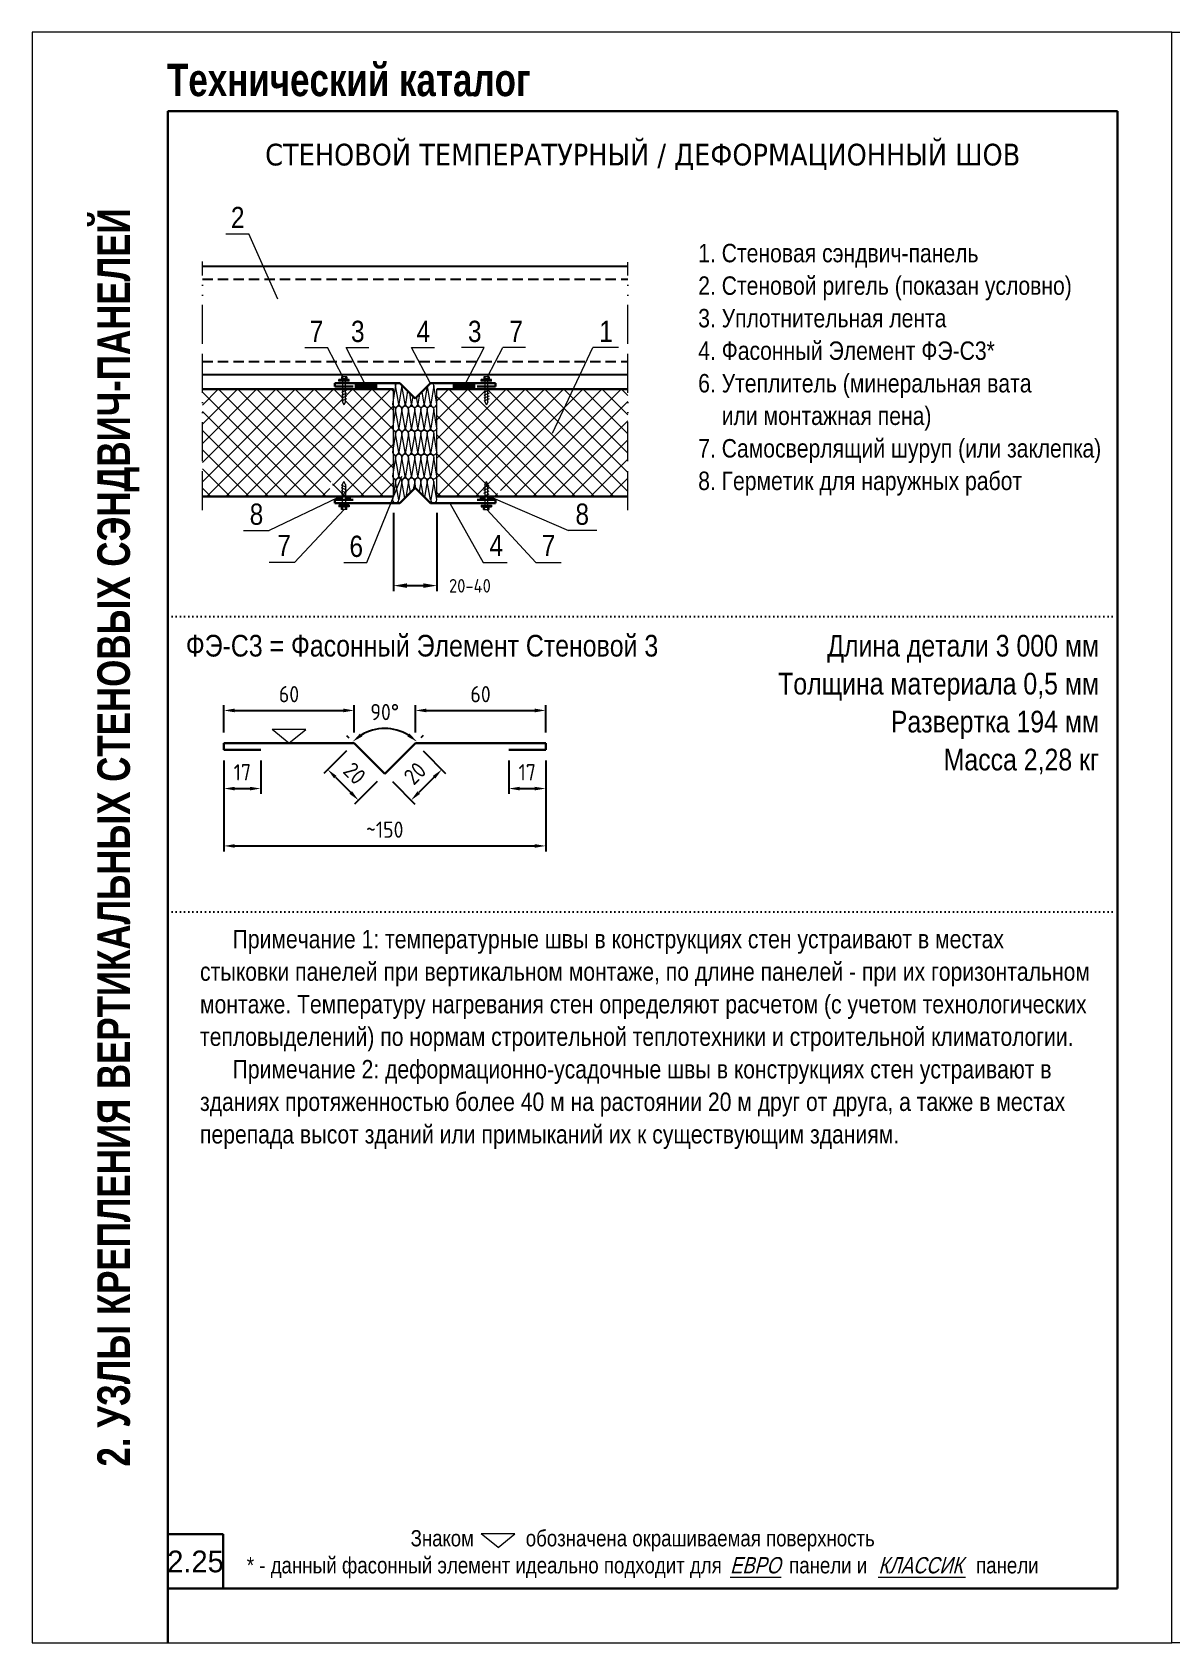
# Model space of a CAD drawing. Extents: x 5821 to 16321, y -13531 to 5774.
# Drawn here: x 10021 to 11071, y -166 to 1319 of the extents above; entities that cross this region are included whole.
import ezdxf
from ezdxf.enums import TextEntityAlignment as Align

# ---------------------------------------------------------------- set-up
doc = ezdxf.new("R2010")
doc.units = 0
doc.header["$LTSCALE"] = 3
for name, pattern in [('ACAD_ISO13W100', [36, 12, -3, 12, -3, 0, -3, 0, -3]), ('DOT2', [0.125, 0, -0.125]), ('HIDDEN2', [4.7625, 3.175, -1.5875])]:
    doc.linetypes.add(name, pattern=pattern)
doc.layers.get('0').update_dxf_attribs({"linetype": 'CONTINUOUS', "lineweight": 30})
doc.layers.get('DEFPOINTS').update_dxf_attribs({"linetype": 'CONTINUOUS'})
for name, color, linetype, lineweight in [('Logo', 1, 'CONTINUOUS', 9), ('new_fill', 8, 'CONTINUOUS', 13), ('RAZMER', 7, 'CONTINUOUS', 9), ('Нащельники', 1, 'CONTINUOUS', 30), ('Саморезы', 7, 'CONTINUOUS', 13)]:
    doc.layers.add(name, color=color, linetype=linetype, lineweight=lineweight)
doc.layers.add('Punktir', color=7, linetype='CONTINUOUS')
doc.layers.add('Прогон', color=7, linetype='CONTINUOUS')
doc.styles.add('LOGO', font='HATTEN.TTF')
doc.styles.add('ROMANS', font='romans.shx', dxfattribs={"width": 0.85})
doc.styles.get("Standard").update_dxf_attribs({"font": 'TAHOMA.TTF'})
doc.styles.add('style1', font='ARIALN.TTF')
doc.styles.add('style2', font='impact.TTF')
doc.styles.add('курсив', font='ARIAL.TTF', dxfattribs={"width": 0.8, "oblique": 15})
doc.dimstyles.new('2.5', dxfattribs={"dimscale": 5, "dimtxt": 3, "dimasz": 2, "dimexe": 1, "dimexo": 2, "dimgap": 0, "dimtad": 0, "dimdec": 0, "dimlfac": 0.5, "dimzin": 9, "dimdsep": 46, "dimtxsty": 'ROMANS', "dimcen": -3, "dimdle": 1, "dimclrd": 256, "dimclre": 256, "dimclrt": 256, "dimadec": 0, "dimazin": 0, "dimtfac": 1, "dimtdec": 0, "dimtofl": 0, "dimtmove": 2, "dimatfit": 3, "dimfxl": 0, "dimtvp": 1, "dimtolj": 1, "dimtzin": 9, "dimarcsym": 0})
doc.dimstyles.new('5', dxfattribs={"dimscale": 5, "dimtxt": 3, "dimasz": 2.5, "dimexe": 1, "dimexo": 3, "dimgap": 0, "dimtad": 0, "dimdec": 0, "dimzin": 9, "dimdsep": 46, "dimtxsty": 'ROMANS', "dimblk2": 'OBLIQUE', "dimcen": -3, "dimdle": 1.5, "dimclrd": 256, "dimclre": 256, "dimclrt": 256, "dimadec": 0, "dimazin": 0, "dimtfac": 1, "dimtdec": 0, "dimtofl": 0, "dimtmove": 2, "dimatfit": 3, "dimfxl": 0, "dimtvp": 1, "dimtolj": 1, "dimtzin": 9, "dimarcsym": 0})

# ---------------------------------------------------------------- blocks, each defined once
blk = doc.blocks.new('*D711')
at = {"layer": 'DEFPOINTS', "color": 0, "transparency": 16777216}
for p in [(10354, 890.6), (10394, 890.6), (10394, 808.5)]:
    blk.add_point(p, dxfattribs=at)
at = {"layer": 'RAZMER', "lineweight": -2, "transparency": 16777216}
for p, q in [((10354, 875.6), (10354, 803.5)), ((10394, 875.6), (10394, 803.5)), ((10366.5, 808.5), (10381.5, 808.5))]:
    blk.add_line(p, q, dxfattribs=at)
at = {"layer": 'RAZMER', "transparency": 16777216}
for points in [[(10366.5, 810.6), (10366.5, 806.4), (10354, 808.5)], [(10381.5, 810.6), (10381.5, 806.4), (10394, 808.5)]]:
    blk.add_solid(points, dxfattribs=at)
at = {"layer": 'RAZMER', "transparency": 16777216, "insert": (10424.4, 808.3), "char_height": 12.5, "attachment_point": 5, "style": 'ROMANS'}
blk.add_mtext('\\A1;{\\Fromans.shx|c204;20-}40', dxfattribs=at)
blk = doc.blocks.new('_OBLIQUE')
at = {"color": 0, "linetype": 'ByBlock'}
blk.add_line((-0.5, -0.5), (0.5, 0.5), dxfattribs=at)
blk = doc.blocks.new('саморез1')
at = {"layer": 'new_fill'}
blk.add_hatch(color=254, dxfattribs=at).paths.add_polyline_path([(-1.2, -4.8), (0, -4.8), (0, 4.8), (-1.2, 4.8)])
at = {"layer": 'Саморезы', "ltscale": 150}
for p, q in [((-3.9, 2.6), (-1.5, 2.6)), ((-3.9, 2.6), (-3.9, -2.4)), ((-2.9, 1.7), (-1.5, 1.7)), ((-1.9, 2.6), (-1.9, -2.4)), ((0, 4.8), (-1.5, 4.8)), ((-1.5, 4.8), (-1.5, -4.8)), ((-1.2, 4.8), (-1.2, -4.8)), ((0, 4.8), (0, -4.8)), ((19.2, 1.4), (0, 1.4)), ((8.4, 2.4), (10.5, -2.4)), ((11.1, 2.4), (13.2, -2.4)), ((13.8, 2.4), (15.9, -2.4)), ((16.4, 2.4), (18.5, -2.4)), ((19.2, 1.4), (21.8, 0)), ((19.2, -1.4), (21.8, 0)), ((-3.9, -2.4), (-1.5, -2.4)), ((-2.9, -1.4), (-1.5, -1.4)), ((0, -4.8), (-1.5, -4.8)), ((0, -1.4), (19.2, -1.4))]:
    blk.add_line(p, q, dxfattribs=at)
for centre, start, end in [((-2.9, 2.7), 182.373, 269.9653), ((-2.9, 0.7), 90.0347, 177.627), ((-2.9, -0.4), 182.373, 269.9653), ((-2.9, -2.4), 90.0347, 177.627)]:
    blk.add_arc(centre, 1, start, end, dxfattribs=at)
blk = doc.blocks.new('1volna')
at = {"layer": 'new_fill'}
for p, q in [((2.7, -16.2), (-2.7, 16.2)), ((8.1, 16.2), (2.7, -16.2)), ((13.7, -16.2), (8.3, 16.2)), ((19.1, 16.2), (13.7, -16.2)), ((24.7, -16.2), (19.3, 16.2)), ((30, 16.2), (24.7, -16.2)), ((35.9, -16.2), (30.5, 16.2)), ((41.3, 16.2), (35.9, -16.2))]:
    blk.add_line(p, q, dxfattribs=at)
for centre, start, end in [((2.7, 16.2), 0, 180), ((13.7, 16.2), 0, 180), ((24.7, 16.2), 0, 180), ((35.9, 16.2), 0, 180), ((-2.9, -16.2), 180, 270), ((-2.7, -16.2), 270, 0), ((8.1, -16.2), 180, 270), ((8.3, -16.2), 270, 0), ((19.1, -16.2), 180, 270), ((19.3, -16.2), 270, 0), ((30, -16.2), 180, 270), ((30.5, -16.2), 270, 0)]:
    blk.add_arc(centre, 5.4, start, end, dxfattribs=at)
blk = doc.blocks.new('*D712')
at = {"layer": 'DEFPOINTS', "color": 0, "transparency": 16777216}
for p in [(10197.7, 657.2), (10231.7, 657.2), (10231.7, 621.4)]:
    blk.add_point(p, dxfattribs=at)
at = {"layer": 'RAZMER', "lineweight": -2, "transparency": 16777216}
for p, q in [((10197.7, 647.2), (10197.7, 616.4)), ((10231.7, 647.2), (10231.7, 616.4)), ((10207.7, 621.4), (10221.7, 621.4))]:
    blk.add_line(p, q, dxfattribs=at)
at = {"layer": 'RAZMER', "transparency": 16777216}
for points in [[(10207.7, 623), (10207.7, 619.7), (10197.7, 621.4)], [(10221.7, 623), (10221.7, 619.7), (10231.7, 621.4)]]:
    blk.add_solid(points, dxfattribs=at)
at = {"layer": 'RAZMER', "transparency": 16777216, "insert": (10214.7, 636.4), "char_height": 15, "attachment_point": 5, "style": 'ROMANS'}
blk.add_mtext('\\A1;17', dxfattribs=at)
blk = doc.blocks.new('*D713')
at = {"layer": 'DEFPOINTS', "color": 0, "transparency": 16777216}
for p in [(10356.8, 675.4), (10317.7, 663.2), (10374.2, 663.2), (10345.9, 634.9), (10345.9, 634.9)]:
    blk.add_point(p, dxfattribs=at)
at = {"layer": 'RAZMER', "lineweight": -2, "transparency": 16777216}
for p, q in [((10310.6, 670.3), (10312.7, 668.1)), ((10381.3, 670.3), (10379.1, 668.1))]:
    blk.add_line(p, q, dxfattribs=at)
blk.add_arc((10345.9, 634.9), 41.9, 58.692, 121.308, dxfattribs=at)
at = {"layer": 'RAZMER', "transparency": 16777216}
for points in [[(10325.2, 669.4), (10323.1, 672.1), (10316.3, 664.6)], [(10368.8, 672.1), (10366.7, 669.4), (10375.6, 664.6)]]:
    blk.add_solid(points, dxfattribs=at)
at = {"layer": 'RAZMER', "transparency": 16777216, "insert": (10345.9, 691.9), "char_height": 15, "attachment_point": 5, "style": 'ROMANS'}
blk.add_mtext('\\A1;90°', dxfattribs=at)
blk = doc.blocks.new('*D714')
at = {"layer": 'DEFPOINTS', "color": 0, "transparency": 16777216}
for p in [(10460.2, 657.2), (10494.2, 657.2), (10494.2, 621.4)]:
    blk.add_point(p, dxfattribs=at)
at = {"layer": 'RAZMER', "lineweight": -2, "transparency": 16777216}
for p, q in [((10460.2, 647.2), (10460.2, 616.4)), ((10494.2, 647.2), (10494.2, 616.4)), ((10470.2, 621.4), (10484.2, 621.4))]:
    blk.add_line(p, q, dxfattribs=at)
at = {"layer": 'RAZMER', "transparency": 16777216}
for points in [[(10470.2, 623), (10470.2, 619.7), (10460.2, 621.4)], [(10484.2, 623), (10484.2, 619.7), (10494.2, 621.4)]]:
    blk.add_solid(points, dxfattribs=at)
at = {"layer": 'RAZMER', "transparency": 16777216, "insert": (10477.2, 636.4), "char_height": 15, "attachment_point": 5, "style": 'ROMANS'}
blk.add_mtext('\\A1;17', dxfattribs=at)
blk = doc.blocks.new('*D715')
at = {"layer": 'DEFPOINTS', "color": 0, "transparency": 16777216}
for p in [(10494.2, 693.4), (10374.2, 663.2), (10494.2, 663.2)]:
    blk.add_point(p, dxfattribs=at)
at = {"layer": 'RAZMER', "lineweight": -2, "transparency": 16777216}
for p, q in [((10374.2, 673.2), (10374.2, 698.4)), ((10494.2, 673.2), (10494.2, 698.4)), ((10384.2, 693.4), (10484.2, 693.4))]:
    blk.add_line(p, q, dxfattribs=at)
at = {"layer": 'RAZMER', "transparency": 16777216}
for points in [[(10384.2, 695.1), (10384.2, 691.7), (10374.2, 693.4)], [(10484.2, 695.1), (10484.2, 691.7), (10494.2, 693.4)]]:
    blk.add_solid(points, dxfattribs=at)
at = {"layer": 'RAZMER', "transparency": 16777216, "insert": (10434.2, 708.4), "char_height": 15, "attachment_point": 5, "style": 'ROMANS'}
blk.add_mtext('\\A1;60', dxfattribs=at)
blk = doc.blocks.new('*D718')
at = {"layer": 'DEFPOINTS', "color": 0, "transparency": 16777216}
for p in [(10197.7, 657.2), (10494.2, 657.2), (10494.2, 568.5)]:
    blk.add_point(p, dxfattribs=at)
at = {"layer": 'RAZMER', "lineweight": -2, "transparency": 16777216}
for p, q in [((10197.7, 647.2), (10197.7, 563.5)), ((10494.2, 647.2), (10494.2, 563.5)), ((10207.7, 568.5), (10484.2, 568.5))]:
    blk.add_line(p, q, dxfattribs=at)
at = {"layer": 'RAZMER', "transparency": 16777216}
for points in [[(10207.7, 570.1), (10207.7, 566.8), (10197.7, 568.5)], [(10484.2, 570.1), (10484.2, 566.8), (10494.2, 568.5)]]:
    blk.add_solid(points, dxfattribs=at)
at = {"layer": 'RAZMER', "transparency": 16777216, "insert": (10345.9, 583.5), "char_height": 15, "attachment_point": 5, "style": 'ROMANS'}
blk.add_mtext('\\A1;~150', dxfattribs=at)
blk = doc.blocks.new('*D716')
at = {"layer": 'DEFPOINTS', "color": 0, "transparency": 16777216}
for p in [(10374.2, 663.2), (10345.9, 634.9), (10370.2, 610.6)]:
    blk.add_point(p, dxfattribs=at)
at = {"layer": 'RAZMER', "lineweight": -2, "transparency": 16777216}
for p, q in [((10381.3, 656.1), (10402, 635.4)), ((10353, 627.8), (10373.7, 607.1)), ((10391.4, 631.9), (10377.3, 617.7))]:
    blk.add_line(p, q, dxfattribs=at)
at = {"layer": 'RAZMER', "transparency": 16777216}
for points in [[(10390.2, 633), (10392.6, 630.7), (10398.5, 638.9)], [(10376.1, 618.9), (10378.5, 616.5), (10370.2, 610.6)]]:
    blk.add_solid(points, dxfattribs=at)
at = {"layer": 'RAZMER', "transparency": 16777216, "insert": (10373.7, 635.4), "char_height": 15, "attachment_point": 5, "rotation": 45, "style": 'ROMANS'}
blk.add_mtext('\\A1;20', dxfattribs=at)
blk = doc.blocks.new('*D717')
at = {"layer": 'DEFPOINTS', "color": 0, "transparency": 16777216}
for p in [(10317.7, 693.4), (10197.7, 663.2), (10317.7, 663.2)]:
    blk.add_point(p, dxfattribs=at)
at = {"layer": 'RAZMER', "lineweight": -2, "transparency": 16777216}
for p, q in [((10197.7, 673.2), (10197.7, 698.4)), ((10317.7, 673.2), (10317.7, 698.4)), ((10207.7, 693.4), (10307.7, 693.4))]:
    blk.add_line(p, q, dxfattribs=at)
at = {"layer": 'RAZMER', "transparency": 16777216}
for points in [[(10207.7, 695.1), (10207.7, 691.7), (10197.7, 693.4)], [(10307.7, 695.1), (10307.7, 691.7), (10317.7, 693.4)]]:
    blk.add_solid(points, dxfattribs=at)
at = {"layer": 'RAZMER', "transparency": 16777216, "insert": (10257.7, 708.4), "char_height": 15, "attachment_point": 5, "style": 'ROMANS'}
blk.add_mtext('\\A1;60', dxfattribs=at)
blk = doc.blocks.new('*D719')
at = {"layer": 'DEFPOINTS', "color": 0, "transparency": 16777216}
for p in [(10317.7, 663.2), (10345.9, 634.9), (10321.7, 610.6)]:
    blk.add_point(p, dxfattribs=at)
at = {"layer": 'RAZMER', "lineweight": -2, "transparency": 16777216}
for p, q in [((10310.6, 656.1), (10289.9, 635.4)), ((10300.5, 631.9), (10314.6, 617.7)), ((10338.9, 627.8), (10318.1, 607.1))]:
    blk.add_line(p, q, dxfattribs=at)
at = {"layer": 'RAZMER', "transparency": 16777216}
for points in [[(10301.6, 633), (10299.3, 630.7), (10293.4, 638.9)], [(10315.8, 618.9), (10313.4, 616.5), (10321.7, 610.6)]]:
    blk.add_solid(points, dxfattribs=at)
at = {"layer": 'RAZMER', "transparency": 16777216, "insert": (10318.1, 635.4), "char_height": 15, "attachment_point": 5, "rotation": 315, "style": 'ROMANS'}
blk.add_mtext('\\A1;20', dxfattribs=at)

msp = doc.modelspace()

# ---------------------------------------------------------------- hatches: boundary and pattern name
at = {"layer": 'new_fill'}
h = msp.add_hatch(dxfattribs=at)
h.set_pattern_fill('NET3', color=256, scale=10, style=0)
h.set_pattern_definition([(180, (-11029.1625, -866.4152), (0, 1.25), []), (120, (-11029.1625, -866.4152), (1.082531755, 0.625), []), (60, (-11029.1625, -866.4152), (1.082531755, -0.625), [])])
h.paths.add_polyline_path([(10319.11, 995.12), (10338.63, 995.12), (10338.63, 989.62), (10319.11, 989.62)])
h = msp.add_hatch(dxfattribs=at)
h.set_pattern_fill('NET3', color=256, scale=10, style=0)
h.set_pattern_definition([(0, (31777.0792, -866.4152), (0, 1.25), []), (60, (31777.0792, -866.4152), (-1.082531755, 0.625), []), (120, (31777.0792, -866.4152), (-1.082531755, -0.625), [])])
h.paths.add_polyline_path([(10428.81, 995.12), (10409.29, 995.12), (10409.29, 989.62), (10428.81, 989.62)])
h = msp.add_hatch(dxfattribs=at)
h.set_pattern_fill('ANSI37', color=256, scale=100, style=0)
h.set_pattern_definition([(45, (31777.079, -866.415), (-8.838835, 8.838835), []), (135, (31777.079, -866.415), (-8.838835, -8.838835), [])])
h.paths.add_polyline_path([(10353.96, 951.75, -0.2006782), (10353.11, 953.79), (10353.96, 958.9), (10353.96, 973.87, -0.2006782), (10353.11, 975.91), (10353.96, 981.02), (10353.96, 989.62), (10309.72, 989.62), (10309.72, 977.9), (10308.32, 975.37), (10306.92, 977.9), (10306.92, 989.62), (10177.93, 989.62), (10177.93, 890.62), (10295.27, 890.62), (10295.27, 901.84), (10296.67, 904.38), (10298.07, 901.84), (10298.07, 890.62), (10331.82, 890.62, -0.0540854), (10332.19, 890.65, -0.0540854), (10332.56, 890.62), (10349.69, 890.62, -0.0045788), (10349.72, 890.62), (10353.63, 890.62), (10353.96, 892.6), (10353.96, 907.52, -0.2006782), (10353.11, 909.55), (10353.96, 914.67), (10353.96, 929.61, -0.2006782), (10353.11, 931.65), (10353.96, 936.76)])
h.paths.add_polyline_path([(10569.98, 989.62), (10441, 989.62), (10441, 977.9), (10439.6, 975.37), (10438.2, 977.9), (10438.2, 989.62), (10393.96, 989.62), (10393.96, 890.62), (10398.19, 890.62, -0.0045788), (10398.22, 890.62), (10415.36, 890.62, -0.0540854), (10415.73, 890.65, -0.0540854), (10416.1, 890.62), (10449.84, 890.62), (10449.84, 901.84), (10451.24, 904.38), (10452.64, 901.84), (10452.64, 890.62), (10569.98, 890.62)])
h = msp.add_hatch(dxfattribs=at)
h.set_pattern_fill('NET3', color=256, scale=10, style=0)
h.set_pattern_definition([(0, (31788.7213, -866.4152), (0, 1.25), []), (60, (31788.7213, -866.4152), (-1.082531755, 0.625), []), (120, (31788.7213, -866.4152), (-1.082531755, -0.625), [])])
h.paths.add_polyline_path([(10306.92, 890.62), (10302.48, 890.62), (10302.48, 887.62), (10306.92, 887.62)])
h.paths.add_polyline_path([(10314.15, 890.62), (10309.72, 890.62), (10309.72, 887.62), (10314.15, 887.62)])
h = msp.add_hatch(dxfattribs=at)
h.set_pattern_fill('NET3', color=256, scale=10, style=0)
h.set_pattern_definition([(180, (-11040.8046, -866.4152), (-9e-14, 1.25), []), (120, (-11040.8046, -866.4152), (1.082531755, 0.625), []), (60, (-11040.8046, -866.4152), (1.082531755, -0.625), [])])
h.paths.add_polyline_path([(10441, 890.62), (10445.44, 890.62), (10445.44, 887.62), (10441, 887.62)])
h.paths.add_polyline_path([(10433.76, 890.62), (10438.2, 890.62), (10438.2, 887.62), (10433.76, 887.62)])

# ---------------------------------------------------------------- linework, layer by layer
at = {"color": 1}
for p, q in [((10146.09, 1245.91), (10146.09, -166.24)), ((10146.09, 1245.91), (11021.09, 1245.91)), ((11021.09, 1245.91), (11021.09, -116.24)), ((10146.09, -66.24), (10197.01, -66.24)), ((10197.01, -66.24), (10197.01, -116.24)), ((10146.09, -116.24), (11021.09, -116.24))]:
    msp.add_line(p, q, dxfattribs=at)
for p, q in [((10177.93, 989.62), (10353.96, 989.62)), ((10569.98, 989.62), (10393.96, 989.62)), ((10177.93, 890.62), (10353.96, 890.62)), ((10569.98, 890.62), (10393.96, 890.62))]:
    msp.add_line(p, q)
at = {"layer": 'Logo'}
for p, q in [((10664.07, -105.81), (10711.31, -105.81)), ((10800.69, -105.81), (10881.14, -105.81))]:
    msp.add_line(p, q, dxfattribs=at)
at = {"layer": 'new_fill'}
for p, q in [((10355.97, 993.08), (10353.11, 975.91)), ((10358.83, 975.91), (10355.97, 993.08)), ((10361.79, 993.08), (10358.93, 975.91)), ((10364.65, 975.91), (10361.79, 993.08)), ((10366.92, 988.02), (10364.9, 975.91)), ((10370.62, 975.91), (10368.94, 986)), ((10371.82, 983.12), (10370.62, 975.91)), ((10376.35, 975.91), (10375.28, 982.3)), ((10377.95, 984.98), (10376.44, 975.91)), ((10382.17, 975.91), (10380.27, 987.29)), ((10384.94, 991.96), (10382.26, 975.91)), ((10387.99, 975.91), (10385.26, 992.28)), ((10391.1, 993.08), (10388.24, 975.91)), ((10393.96, 975.91), (10391.1, 993.08)), ((10355.97, 970.96), (10353.11, 953.79)), ((10358.83, 953.79), (10355.97, 970.96)), ((10361.79, 970.96), (10358.93, 953.79)), ((10364.65, 953.79), (10361.79, 970.96)), ((10367.76, 970.96), (10364.9, 953.79)), ((10370.62, 953.79), (10367.76, 970.96)), ((10355.97, 948.82), (10353.11, 931.65)), ((10358.83, 931.65), (10355.97, 948.82)), ((10361.79, 948.82), (10358.93, 931.65)), ((10364.65, 931.65), (10361.79, 948.82)), ((10367.76, 948.82), (10364.9, 931.65)), ((10370.62, 931.65), (10367.76, 948.82)), ((10355.97, 926.72), (10353.11, 909.55)), ((10358.83, 909.55), (10355.97, 926.72)), ((10361.79, 926.72), (10358.93, 909.55)), ((10364.65, 909.55), (10361.79, 926.72)), ((10367.76, 926.72), (10364.9, 909.55)), ((10370.62, 909.55), (10367.76, 926.72)), ((10355.97, 904.65), (10353.11, 887.49)), ((10358.83, 887.49), (10355.97, 904.65)), ((10361.79, 904.65), (10358.93, 887.49)), ((10364.37, 889.18), (10361.79, 904.65)), ((10367.76, 904.65), (10365.34, 890.15)), ((10369.49, 894.29), (10367.76, 904.65)), ((10373.48, 904.65), (10372.21, 897.02)), ((10374.57, 898.16), (10373.48, 904.65)), ((10379.3, 904.65), (10377.7, 895.02)), ((10381.55, 891.17), (10379.3, 904.65)), ((10385.12, 904.65), (10382.69, 890.04)), ((10387.99, 887.49), (10385.12, 904.65)), ((10391.1, 904.65), (10388.24, 887.49)), ((10393.96, 887.49), (10391.1, 904.65))]:
    msp.add_line(p, q, dxfattribs=at)
for centre, start, end in [((10353.11, 993.08), 0, 45.62988), ((10358.83, 993.08), 134.37012, 180), ((10388.24, 993.08), 0, 45.62988), ((10355.97, 975.91), 180, 0), ((10353.11, 970.96), 0, 72.67976), ((10358.83, 970.96), 90, 180), ((10361.79, 975.91), 180, 0), ((10358.93, 970.96), 0, 90), ((10364.65, 970.96), 90, 180), ((10367.76, 975.91), 180, 0), ((10364.9, 970.96), 0, 90), ((10373.48, 975.91), 180, 0), ((10379.3, 975.91), 180, 0), ((10385.12, 975.91), 180, 0), ((10391.1, 975.91), 180, 0), ((10355.97, 953.79), 180, 0), ((10353.11, 948.82), 0, 72.67976), ((10358.83, 948.82), 90, 180), ((10361.79, 953.79), 180, 0), ((10358.93, 948.82), 0, 90), ((10364.65, 948.82), 90, 180), ((10367.76, 953.79), 180, 0), ((10364.9, 948.82), 0, 90), ((10355.97, 931.65), 180, 0), ((10353.11, 926.72), 0, 72.67976), ((10358.83, 926.72), 90, 180), ((10361.79, 931.65), 180, 0), ((10358.93, 926.72), 0, 90), ((10364.65, 926.72), 90, 180), ((10367.76, 931.65), 180, 0), ((10364.9, 926.72), 0, 90), ((10355.97, 909.55), 180, 0), ((10353.11, 904.65), 0, 72.67976), ((10358.83, 904.65), 90, 180), ((10361.79, 909.55), 180, 0), ((10358.93, 904.65), 0, 90), ((10364.65, 904.65), 90, 180), ((10367.76, 909.55), 180, 0), ((10364.9, 904.65), 0, 90), ((10370.53, 904.65), 90, 180), ((10370.62, 904.65), 0, 90), ((10376.35, 904.65), 90, 180), ((10376.44, 904.65), 0, 90), ((10382.17, 904.65), 90, 180), ((10382.26, 904.65), 0, 90), ((10387.99, 904.65), 90, 180), ((10388.24, 904.65), 0, 90), ((10355.97, 887.49), 180, 0), ((10391.1, 887.49), 180, 0)]:
    msp.add_arc(centre, 2.86, start, end, dxfattribs=at)
at = {"layer": 'Punktir', "linetype": 'DOT2', "ltscale": 10}
for p, q in [((10146.09, 779.92), (11021.09, 779.92)), ((10146.09, 507.78), (11021.09, 507.78))]:
    msp.add_line(p, q, dxfattribs=at)
at = {"layer": 'RAZMER'}
for p, q in [((10199.6, 1132.99), (10220.69, 1132.99)), ((10247.27, 1072.64), (10220.69, 1132.99)), ((10272.21, 1028), (10293.3, 1028)), ((10307.36, 1001.06), (10293.3, 1028)), ((10310.25, 1028), (10331.34, 1028)), ((10328.87, 992.33), (10310.25, 1028)), ((10370.68, 1028), (10391.77, 1028)), ((10387.93, 994.95), (10370.68, 1028)), ((10437.67, 1028), (10416.58, 1028)), ((10419.05, 992.33), (10437.67, 1028)), ((10440.55, 1001.06), (10454.62, 1028)), ((10475.71, 1028), (10454.62, 1028)), ((10500.48, 949.12), (10537.62, 1028)), ((10561.33, 1028), (10537.62, 1028)), ((10319.11, 989.62), (10319.11, 995.12)), ((10338.63, 989.62), (10338.63, 995.12)), ((10409.29, 989.62), (10409.29, 995.12)), ((10428.81, 989.62), (10428.81, 995.12)), ((10353.96, 890.62), (10353.96, 989.62)), ((10393.96, 890.62), (10393.96, 989.62)), ((10329.29, 829.82), (10361.79, 909.55)), ((10302.48, 889.42), (10239.41, 859.44)), ((10308.44, 878.68), (10262.79, 829.82)), ((10302.48, 890.62), (10302.48, 887.56)), ((10314.15, 890.62), (10314.15, 887.56)), ((10405.99, 884.62), (10436.55, 829.82)), ((10433.76, 890.62), (10433.76, 887.56)), ((10440.08, 878.68), (10485.13, 829.82)), ((10445.44, 890.62), (10445.44, 887.56)), ((10445.44, 889.49), (10515.22, 859.44)), ((10215.72, 859.44), (10239.41, 859.44)), ((10541.29, 859.44), (10515.22, 859.44)), ((10262.79, 829.82), (10239.41, 829.82)), ((10308.26, 829.82), (10329.29, 829.82)), ((10436.55, 829.82), (10458.82, 829.82)), ((10485.13, 829.82), (10508.51, 829.82)), ((10257.65, 663.2), (10242.26, 675.85)), ((10273.05, 675.85), (10242.26, 675.85)), ((10257.65, 663.2), (10273.05, 675.85)), ((10450.29, -78.52), (10434.89, -65.86)), ((10465.68, -65.86), (10434.89, -65.86)), ((10450.29, -78.52), (10465.68, -65.86))]:
    msp.add_line(p, q, dxfattribs=at)
at = {"layer": 'RAZMER', "linetype": 'ACAD_ISO13W100'}
for p, q in [((10177.93, 878.1), (10177.93, 1107.4)), ((10569.98, 878.1), (10569.98, 1106.75))]:
    msp.add_line(p, q, dxfattribs=at)
at = {"layer": 'RAZMER'}
for points in [[(11071.09, 1318.76), (10021.09, 1318.76), (10021.09, -166.24), (11071.09, -166.24)], [(11071.09, 1318.76), (12121.09, 1318.76), (12121.09, -166.24), (11071.09, -166.24)]]:
    msp.add_lwpolyline(points, close=True, dxfattribs=at)
at = {"layer": 'Нащельники'}
for p, q in [((10299.82, 992.12), (10299.82, 995.12)), ((10299.82, 995.12), (10359.82, 995.12)), ((10359.82, 995.12), (10373.96, 980.98)), ((10388.1, 995.12), (10373.96, 980.98)), ((10448.1, 995.12), (10388.1, 995.12)), ((10448.1, 992.12), (10448.1, 995.12)), ((10316.82, 992.12), (10299.82, 992.12)), ((10431.1, 992.12), (10448.1, 992.12)), ((10359.82, 884.62), (10373.96, 898.77)), ((10388.1, 884.62), (10373.96, 898.77)), ((10316.82, 887.62), (10299.82, 887.62)), ((10299.82, 887.62), (10299.82, 884.62)), ((10299.82, 884.62), (10359.82, 884.62)), ((10448.1, 884.62), (10388.1, 884.62)), ((10431.1, 887.62), (10448.1, 887.62)), ((10448.1, 887.62), (10448.1, 884.62)), ((10197.65, 657.2), (10197.65, 663.2)), ((10197.65, 663.2), (10317.65, 663.2)), ((10231.65, 657.2), (10197.65, 657.2)), ((10317.65, 663.2), (10345.94, 634.91)), ((10374.22, 663.2), (10345.94, 634.91)), ((10494.22, 663.2), (10374.22, 663.2)), ((10460.22, 657.2), (10494.22, 657.2)), ((10494.22, 657.2), (10494.22, 663.2))]:
    msp.add_line(p, q, dxfattribs=at)
at = {"layer": 'Прогон'}
for p, q in [((10177.93, 1103.12), (10569.98, 1103.12)), ((10177.93, 1003.12), (10569.98, 1003.12))]:
    msp.add_line(p, q, dxfattribs=at)
at = {"layer": 'Прогон', "linetype": 'HIDDEN2'}
for p, q in [((10177.93, 1091.12), (10569.98, 1091.12)), ((10177.93, 1015.12), (10569.98, 1015.12))]:
    msp.add_line(p, q, dxfattribs=at)

# ---------------------------------------------------------------- block references
at = {"layer": 'new_fill', "xscale": -0.5302368000000001, "yscale": 0.5302368000000001, "zscale": 0.5302368000000001, "rotation": 180}
for p in [(10372.05, 962.37), (10372.05, 940.23), (10372.05, 918.14)]:
    msp.add_blockref('1volna', p, dxfattribs=at)
at = {"layer": 'RAZMER'}
for p, rotation in [((10308.32, 997.12), 270.0000000000049), ((10439.6, 997.12), 270.0000000000049), ((10439.6, 882.62), 90.00000000000884)]:
    msp.add_blockref('саморез1', p, dxfattribs=dict(at, rotation=rotation))
at = {"layer": 'RAZMER', "xscale": -1, "rotation": 269.9999999999951}
msp.add_blockref('саморез1', (10308.32, 882.62), dxfattribs=at)

# ---------------------------------------------------------------- texts
msp.add_text('СТЕНОВОЙ ТЕМПЕРАТУРНЫЙ / ДЕФОРМАЦИОННЫЙ ШОВ', height=20).set_placement((10583.59, 1205.91), align=Align.MIDDLE_CENTER)
at = {"style": 'style1'}
for s, height, p in [('2', 19.61, (10204.17, 1138.11)), ('1. Стеновая сэндвич-панель', 17, (10634.74, 1106.62)), ('2. Стеновой ригель (показан условно)', 17, (10634.74, 1076.62)), ('3. Уплотнительная лента', 17, (10634.74, 1046.62)), ('7', 19.61, (10276.78, 1033.12)), ('3', 19.61, (10314.82, 1033.12)), ('4', 19.61, (10375.25, 1033.12)), ('1', 19.61, (10543.61, 1033.12)), ('4. Фасонный Элемент ФЭ-С3*', 17, (10634.74, 1016.62)), ('6. Утеплитель (минеральная вата', 17, (10634.74, 986.62)), ('    или монтажная пена)', 17, (10634.74, 956.62)), ('7. Самосверлящий шуруп (или заклепка)', 17, (10634.74, 926.62)), ('8. Герметик для наружных работ', 17, (10634.74, 896.62)), ('8', 19.61, (10221.48, 864.56)), ('8', 19.61, (10521.62, 864.56)), ('6', 19.61, (10313.42, 834.94)), ('ФЭ-С3 = Фасонный Элемент Стеновой 3', 20, (10162.63, 743.1)), ('Примечание 1: температурные швы в конструкциях стен устраивают в местах', 17, (10205.7, 474.12)), ('стыковки панелей при вертикальном монтаже, по длине панелей - при их горизонтальном', 17, (10175.7, 444.12)), ('монтаже. Температуру нагревания стен определяют расчетом (с учетом технологических ', 17, (10175.7, 414.12)), ('тепловыделений) по нормам строительной теплотехники и строительной климатологии.', 17, (10175.7, 384.12)), ('Примечание 2: деформационно-усадочные швы в конструкциях стен устраивают в', 17, (10205.7, 354.12)), ('зданиях протяженностью более 40 м на растоянии 20 м друг от друга, а также в местах', 17, (10175.7, 324.12)), ('перепада высот зданий или примыканий их к существующим зданиям.', 17, (10175.7, 294.12))]:
    msp.add_text(s, height=height, dxfattribs=at).set_placement(p)
for s, p in [('3', (10422.57, 1033.12)), ('7', (10460.74, 1033.12))]:
    msp.add_text(s, height=19.61, rotation=360, dxfattribs=at).set_placement(p)
for s, p in [('7', (10253.2, 829.82)), ('4', (10448.58, 829.82)), ('7', (10496.82, 829.82))]:
    msp.add_text(s, height=19.61, dxfattribs=at).set_placement(p, align=Align.BOTTOM_CENTER)
for s, p in [('Длина детали 3 000 мм', (11004.09, 743.1)), ('Толщина материала 0,5 мм', (11004.09, 708.1)), ('Развертка 194 мм', (11004.09, 673.1)), ('Масса 2,28 кг', (11004.09, 638.1))]:
    msp.add_text(s, height=20, dxfattribs=at).set_placement(p, align=Align.RIGHT)
for s, p in [('Знаком          обозначена окрашиваемая поверхность', (10583.59, -77.33)), ('* - данный фасонный элемент идеально подходит для             панели и                     панели', (10583.59, -102.24))]:
    msp.add_text(s, height=15, dxfattribs=at).set_placement(p, align=Align.CENTER)
at = {"color": 1, "style": 'курсив', "oblique": 15, "width": 0.8}
for s, p in [('ЕВРО', (10687.41, -102.24)), ('КЛАССИК', (10839.7, -102.24))]:
    msp.add_text(s, height=15, dxfattribs=at).set_placement(p, align=Align.CENTER)
at = {"layer": 'new_fill', "style": 'style2'}
msp.add_text('Технический каталог', height=30, dxfattribs=at).set_placement((10145.3, 1259.81))
msp.add_text('2. УЗЛЫ КРЕПЛЕНИЯ ВЕРТИКАЛЬНЫХ СТЕНОВЫХ СЭНДВИЧ-ПАНЕЛЕЙ', height=30, rotation=90, dxfattribs=at).set_placement((10111.09, 576.26), align=Align.CENTER)
at = {"layer": 'new_fill', "style": 'LOGO'}
msp.add_text('2.25', height=20, dxfattribs=at).set_placement((10171.55, -91.24), align=Align.MIDDLE_CENTER)

# ---------------------------------------------------------------- dimensions: what is measured, and where the dimension line sits
at = {"layer": 'RAZMER'}
dim = msp.add_linear_dim(base=(10393.96, 808.48), p1=(10353.96, 890.62), p2=(10393.96, 890.62), text='{\\Fromans.shx|c204;20-}<>', dimstyle='5', override={"dimtxt": 2.5}, dxfattribs=at)
dim.commit()
dim.dimension.update_dxf_attribs({"geometry": '*D711', "text_midpoint": (10424.43, 808.34), "dimtype": 160})
for base, p1, p2, picture, middle in [((10317.65, 693.39), (10197.65, 663.2), (10317.65, 663.2), '*D717', (10257.65, 708.39)), ((10494.22, 693.39), (10374.22, 663.2), (10494.22, 663.2), '*D715', (10434.22, 708.39)), ((10231.65, 621.37), (10197.65, 657.2), (10231.65, 657.2), '*D712', (10214.65, 636.37)), ((10494.22, 621.37), (10460.22, 657.2), (10494.22, 657.2), '*D714', (10477.22, 636.37))]:
    dim = msp.add_linear_dim(base=base, p1=p1, p2=p2, dimstyle='2.5', dxfattribs=at)
    dim.commit()
    dim.dimension.update_dxf_attribs({"geometry": picture, "text_midpoint": middle})
dim = msp.add_angular_dim_2l(base=(10356.8, 675.43), line1=((10374.22, 663.2), (10345.94, 634.91)), line2=((10317.65, 663.2), (10345.94, 634.91)), dimstyle='2.5', dxfattribs=at)
dim.commit()
dim.dimension.update_dxf_attribs({"geometry": '*D713', "text_midpoint": (10345.94, 691.86)})
dim = msp.add_linear_dim(base=(10494.22, 568.47), p1=(10197.65, 657.2), p2=(10494.22, 657.2), text='~150', dimstyle='2.5', override={"dimlfac": 0.5, "dimtxsty": 'ROMANS', "dimsah": 1, "dimtolj": 1}, dxfattribs=at)
dim.commit()
dim.dimension.update_dxf_attribs({"geometry": '*D718', "text_midpoint": (10345.94, 583.47)})
for p1, distance, picture, middle in [((10317.65, 663.2), -34.31, '*D719', (10318.14, 635.4)), ((10374.22, 663.2), 34.31, '*D716', (10373.74, 635.4))]:
    dim = msp.add_aligned_dim(p1=p1, p2=(10345.94, 634.91), distance=distance, dimstyle='2.5', dxfattribs=at)
    dim.commit()
    dim.dimension.update_dxf_attribs({"geometry": picture, "text_midpoint": middle})

doc.saveas('drawing.dxf')
